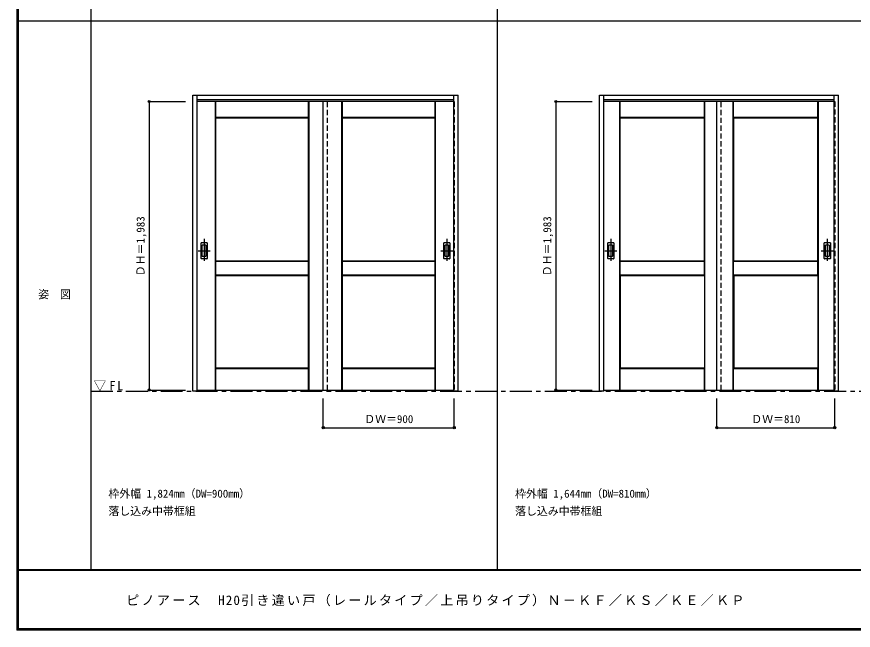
# Model space of a CAD drawing. Units: millimetres, scale not verified. Extents: x -6000 to 5700, y -4307 to 4260.
# Drawn here: x -6000 to -250, y -4205 to 12 of the extents above; entities that cross this region are included whole.
import ezdxf
from ezdxf.enums import TextEntityAlignment as Align

# ---------------------------------------------------------------- set-up
doc = ezdxf.new("R2010")
doc.units = ezdxf.units.MM
doc.header["$LTSCALE"] = 30
doc.header["$PDMODE"] = 32
doc.header["$PDSIZE"] = 15
doc.linetypes.add('CHAIN1', pattern=[8, 5, -1, 1, -1])
doc.linetypes.add('DASHED1', pattern=[1.8, 1.2, -0.6])
for name, color, linetype in [('0-0_補助線', 7, 'CHAIN1'), ('0-1_通り芯', 4, 'CHAIN1'), ('0-2_扉', 4, 'DASHED1'), ('0-3_仕上げ', 7, 'Continuous'), ('0-4_枠', 3, 'Continuous'), ('0-6_引手', 3, 'Continuous'), ('0-A_文字', 7, 'Continuous'), ('0-B_寸法', 4, 'Continuous'), ('F-1_枠', 6, 'Continuous'), ('F-A_文字', 7, 'Continuous')]:
    doc.layers.add(name, color=color, linetype=linetype)
doc.styles.add('ＭＳ ゴシック', font='')
doc.styles.get('ＭＳ ゴシック').set_extended_font_data('MS Gothic')

msp = doc.modelspace()

# ---------------------------------------------------------------- linework, layer by layer
at = {"layer": '0-0_補助線'}
msp.add_line((-5490, -2562.5), (5690, -2562.5), dxfattribs=at)
at = {"layer": '0-1_通り芯'}
for p, q in [((-4712, -1515.5), (-4712, -1677.5)), ((-3044, -1515.5), (-3044, -1677.5)), ((-1917, -1515.5), (-1917, -1677.5)), ((-429, -1515.5), (-429, -1677.5)), ((-4753, -1596.5), (-4671, -1596.5)), ((-3085, -1596.5), (-3003, -1596.5)), ((-1958, -1596.5), (-1876, -1596.5)), ((-470, -1596.5), (-388, -1596.5))]:
    msp.add_line(p, q, dxfattribs=at)
at = {"layer": '0-2_扉'}
for p, q in [((-4763, -571), (-4763, -2554)), ((-4760, -571), (-4763, -571)), ((-3863, -2554), (-3863, -571)), ((-2996, -571), (-2993, -571)), ((-2993, -571), (-2993, -2554)), ((-1968, -571), (-1968, -2554)), ((-1965, -571), (-1968, -571)), ((-1158, -2554), (-1158, -571)), ((-381, -571), (-378, -571)), ((-4763, -2554), (-4760, -2554)), ((-2993, -2554), (-2996, -2554)), ((-1968, -2554), (-1965, -2554))]:
    msp.add_line(p, q, dxfattribs=at)
at = {"layer": '0-2_扉', "color": 3, "linetype": 'Continuous'}
for p, q in [((-2996, -571), (-4760, -571)), ((-3893, -2554), (-3893, -571)), ((-381, -571), (-1965, -571)), ((-1188, -2554), (-1188, -571)), ((-4760, -2554), (-2996, -2554)), ((-1965, -2554), (-381, -2554))]:
    msp.add_line(p, q, dxfattribs=at)
at = {"layer": '0-2_扉'}
msp.add_lwpolyline([(-378, -571), (-378, -2554), (-381, -2554)], dxfattribs=at)
at = {"layer": '0-3_仕上げ'}
for p, q in [((-4635, -2554), (-4635, -571)), ((-4633.5, -682), (-4633.5, -571)), ((-4632, -680.5), (-4632, -571)), ((-3994, -680.5), (-3994, -571)), ((-3992.5, -682), (-3992.5, -571)), ((-3991, -2554), (-3991, -571)), ((-3765, -2554), (-3765, -571)), ((-3763.5, -682), (-3763.5, -571)), ((-3762, -680.5), (-3762, -571)), ((-3124, -680.5), (-3124, -571)), ((-3122.5, -682), (-3122.5, -571)), ((-3121, -2554), (-3121, -571)), ((-1856, -2554), (-1856, -571)), ((-1853, -680.5), (-1853, -571)), ((-1273, -680.5), (-1273, -571)), ((-1271.5, -682), (-1271.5, -571)), ((-1270, -2554), (-1270, -571)), ((-1076, -2554), (-1076, -571)), ((-1073, -680.5), (-1073, -571)), ((-493, -680.5), (-493, -571)), ((-491.5, -682), (-491.5, -571)), ((-490, -2554), (-490, -571)), ((-4632, -680.5), (-4633.5, -682)), ((-4631, -684.5), (-4633.5, -682)), ((-3994, -680.5), (-4632, -680.5)), ((-3992.5, -682), (-3995, -684.5)), ((-3994, -680.5), (-3992.5, -682)), ((-3762, -680.5), (-3763.5, -682)), ((-3761, -684.5), (-3763.5, -682)), ((-3124, -680.5), (-3762, -680.5)), ((-3122.5, -682), (-3125, -684.5)), ((-3124, -680.5), (-3122.5, -682)), ((-1853, -680.5), (-1854.5, -682)), ((-1273, -680.5), (-1853, -680.5)), ((-1073, -680.5), (-1074.5, -682)), ((-493, -680.5), (-1073, -680.5)), ((-3995, -1667), (-3992.5, -1669.5)), ((-3125, -1667), (-3122.5, -1669.5)), ((-1274, -1667), (-1271.5, -1669.5)), ((-494, -1667), (-491.5, -1669.5)), ((-4633.5, -1764.5), (-4633.5, -1669.5)), ((-3994, -1671), (-4632, -1671)), ((-4632, -1763), (-4632, -1671)), ((-3994, -1671), (-3992.5, -1669.5)), ((-3994, -1763), (-3994, -1671)), ((-3763.5, -1764.5), (-3763.5, -1669.5)), ((-3124, -1671), (-3762, -1671)), ((-3762, -1763), (-3762, -1671)), ((-3124, -1671), (-3122.5, -1669.5)), ((-3124, -1763), (-3124, -1671)), ((-1854.5, -1764.5), (-1854.5, -1669.5)), ((-1853, -1763), (-1853, -1671)), ((-1273, -1671), (-1853, -1671)), ((-1273, -1671), (-1271.5, -1669.5)), ((-1273, -1763), (-1273, -1671)), ((-1271.5, -1764.5), (-1271.5, -1669.5)), ((-1074.5, -1764.5), (-1074.5, -1669.5)), ((-1073, -1763), (-1073, -1671)), ((-493, -1671), (-1073, -1671)), ((-493, -1671), (-491.5, -1669.5)), ((-493, -1763), (-493, -1671)), ((-491.5, -1764.5), (-491.5, -1669.5)), ((-4632, -1763), (-4633.5, -1764.5)), ((-4631, -1767), (-4633.5, -1764.5)), ((-4632, -1763), (-3994, -1763)), ((-3992.5, -1764.5), (-3995, -1767)), ((-3762, -1763), (-3763.5, -1764.5)), ((-3761, -1767), (-3763.5, -1764.5)), ((-3762, -1763), (-3124, -1763)), ((-3122.5, -1764.5), (-3125, -1767)), ((-1853, -1763), (-1854.5, -1764.5)), ((-1852, -1767), (-1854.5, -1764.5)), ((-1853, -1763), (-1273, -1763)), ((-1073, -1763), (-1074.5, -1764.5)), ((-1072, -1767), (-1074.5, -1764.5)), ((-1073, -1763), (-493, -1763)), ((-4633.5, -2554), (-4633.5, -2406.5)), ((-4632, -2554), (-4632, -2408)), ((-3994, -2408), (-4632, -2408)), ((-3995, -2404), (-3992.5, -2406.5)), ((-3994, -2408), (-3992.5, -2406.5)), ((-3994, -2554), (-3994, -2408)), ((-3992.5, -2554), (-3992.5, -2406.5)), ((-3763.5, -2554), (-3763.5, -2406.5)), ((-3762, -2554), (-3762, -2408)), ((-3124, -2408), (-3762, -2408)), ((-3125, -2404), (-3122.5, -2406.5)), ((-3124, -2408), (-3122.5, -2406.5)), ((-3124, -2554), (-3124, -2408)), ((-3122.5, -2554), (-3122.5, -2406.5)), ((-1854.5, -2554), (-1854.5, -2406.5)), ((-1853, -2554), (-1853, -2408)), ((-1273, -2408), (-1853, -2408)), ((-1274, -2404), (-1271.5, -2406.5)), ((-1273, -2408), (-1271.5, -2406.5)), ((-1273, -2554), (-1273, -2408)), ((-1271.5, -2554), (-1271.5, -2406.5)), ((-1074.5, -2554), (-1074.5, -2406.5)), ((-1073, -2554), (-1073, -2408)), ((-493, -2408), (-1073, -2408)), ((-494, -2404), (-491.5, -2406.5)), ((-493, -2408), (-491.5, -2406.5)), ((-493, -2554), (-493, -2408)), ((-491.5, -2554), (-491.5, -2406.5))]:
    msp.add_line(p, q, dxfattribs=at)
at = {"layer": '0-3_仕上げ', "color": 3}
for p, q in [((-3995, -684.5), (-4631, -684.5)), ((-4631, -1667), (-4631, -684.5)), ((-3995, -1667), (-3995, -684.5)), ((-3125, -684.5), (-3761, -684.5)), ((-3761, -1667), (-3761, -684.5)), ((-3125, -1667), (-3125, -684.5)), ((-1852, -1667), (-1852, -684.5)), ((-1274, -684.5), (-1852, -684.5)), ((-1274, -1667), (-1274, -684.5)), ((-1072, -1667), (-1072, -684.5)), ((-494, -684.5), (-1072, -684.5)), ((-494, -1667), (-494, -684.5)), ((-3995, -1667), (-4631, -1667)), ((-3125, -1667), (-3761, -1667)), ((-1274, -1667), (-1852, -1667)), ((-494, -1667), (-1072, -1667)), ((-4631, -1767), (-3995, -1767)), ((-4631, -2404), (-4631, -1767)), ((-3995, -2404), (-3995, -1767)), ((-3761, -1767), (-3125, -1767)), ((-3761, -2404), (-3761, -1767)), ((-3125, -2404), (-3125, -1767)), ((-1852, -1767), (-1852, -2404)), ((-1852, -1767), (-1274, -1767)), ((-1274, -1767), (-1274, -2404)), ((-1072, -1767), (-1072, -2404)), ((-1072, -1767), (-494, -1767)), ((-494, -1767), (-494, -2404)), ((-3995, -2404), (-4631, -2404)), ((-3125, -2404), (-3761, -2404)), ((-1274, -2404), (-1852, -2404)), ((-494, -2404), (-1072, -2404))]:
    msp.add_line(p, q, dxfattribs=at)
at = {"layer": '0-3_仕上げ'}
for points in [[(-1852, -684.5), (-1854.5, -682), (-1854.5, -571)], [(-1072, -684.5), (-1074.5, -682), (-1074.5, -571)], [(-1273, -680.5), (-1271.5, -682), (-1274, -684.5)], [(-493, -680.5), (-491.5, -682), (-494, -684.5)], [(-4632, -1671), (-4633.5, -1669.5), (-4631, -1667)], [(-3762, -1671), (-3763.5, -1669.5), (-3761, -1667)], [(-1853, -1671), (-1854.5, -1669.5), (-1852, -1667)], [(-1073, -1671), (-1074.5, -1669.5), (-1072, -1667)], [(-3994, -1763), (-3992.5, -1764.5), (-3992.5, -1669.5)], [(-3124, -1763), (-3122.5, -1764.5), (-3122.5, -1669.5)], [(-1273, -1763), (-1271.5, -1764.5), (-1274, -1767)], [(-493, -1763), (-491.5, -1764.5), (-494, -1767)], [(-4632, -2408), (-4633.5, -2406.5), (-4631, -2404)], [(-3762, -2408), (-3763.5, -2406.5), (-3761, -2404)], [(-1853, -2408), (-1854.5, -2406.5), (-1852, -2404)], [(-1073, -2408), (-1074.5, -2406.5), (-1072, -2404)]]:
    msp.add_lwpolyline(points, dxfattribs=at)
at = {"layer": '0-4_枠'}
for p, q in [((-4790, -2562.5), (-4790, -527.5)), ((-4790, -527.5), (-2966, -527.5)), ((-4760, -2562.5), (-4760, -527.5)), ((-4760, -557.5), (-2996, -557.5)), ((-2996, -2553.46), (-2996, -527.5)), ((-2966, -2562.5), (-2966, -527.5)), ((-1995, -2562.5), (-1995, -527.5)), ((-1995, -527.5), (-351, -527.5)), ((-1965, -2562.5), (-1965, -527.5)), ((-1965, -557.5), (-381, -557.5)), ((-381, -2553.46), (-381, -527.5)), ((-351, -2562.5), (-351, -527.5)), ((-4760, -2562.5), (-4790, -2562.5)), ((-2996, -2553.8), (-2996, -2553.46)), ((-1965, -2562.5), (-1995, -2562.5)), ((-381, -2553.8), (-381, -2553.46))]:
    msp.add_line(p, q, dxfattribs=at)
for points in [[(-2966, -2562.5), (-2996, -2562.5), (-2996, -2553.8)], [(-351, -2562.5), (-381, -2562.5), (-381, -2553.8)]]:
    msp.add_lwpolyline(points, dxfattribs=at)
at = {"layer": '0-6_引手'}
for p, q in [((-4733, -1650), (-4733, -1543)), ((-4692.5, -1541.5), (-4731.5, -1541.5)), ((-4691, -1543), (-4691, -1650)), ((-3065, -1650), (-3065, -1543)), ((-3024.5, -1541.5), (-3063.5, -1541.5)), ((-3023, -1543), (-3023, -1650)), ((-1938, -1650), (-1938, -1543)), ((-1897.5, -1541.5), (-1936.5, -1541.5)), ((-1896, -1543), (-1896, -1650)), ((-450, -1650), (-450, -1543)), ((-409.5, -1541.5), (-448.5, -1541.5)), ((-408, -1543), (-408, -1650)), ((-4692.5, -1651.5), (-4731.5, -1651.5)), ((-3024.5, -1651.5), (-3063.5, -1651.5)), ((-1897.5, -1651.5), (-1936.5, -1651.5)), ((-409.5, -1651.5), (-448.5, -1651.5))]:
    msp.add_line(p, q, dxfattribs=at)
at = {"layer": '0-6_引手', "color": 7}
for p, q in [((-4724.5, -1634), (-4724.5, -1559)), ((-4701, -1557.5), (-4723, -1557.5)), ((-4699.5, -1559), (-4699.5, -1634)), ((-3056.5, -1634), (-3056.5, -1559)), ((-3033, -1557.5), (-3055, -1557.5)), ((-3031.5, -1559), (-3031.5, -1634)), ((-1929.5, -1634), (-1929.5, -1559)), ((-1906, -1557.5), (-1928, -1557.5)), ((-1904.5, -1559), (-1904.5, -1634)), ((-441.5, -1634), (-441.5, -1559)), ((-418, -1557.5), (-440, -1557.5)), ((-416.5, -1559), (-416.5, -1634)), ((-4701, -1635.5), (-4723, -1635.5)), ((-3033, -1635.5), (-3055, -1635.5)), ((-1906, -1635.5), (-1928, -1635.5)), ((-418, -1635.5), (-440, -1635.5))]:
    msp.add_line(p, q, dxfattribs=at)
at = {"layer": '0-6_引手'}
for centre, start, end in [((-4731.5, -1543), 90, 180), ((-4692.5, -1543), 0, 90), ((-3063.5, -1543), 90, 180), ((-3024.5, -1543), 0, 90), ((-1936.5, -1543), 90, 180), ((-1897.5, -1543), 0, 90), ((-448.5, -1543), 90, 180), ((-409.5, -1543), 0, 90), ((-4731.5, -1650), 180, 270), ((-4692.5, -1650), 270, 0), ((-3063.5, -1650), 180, 270), ((-3024.5, -1650), 270, 0), ((-1936.5, -1650), 180, 270), ((-1897.5, -1650), 270, 0), ((-448.5, -1650), 180, 270), ((-409.5, -1650), 270, 0)]:
    msp.add_arc(centre, 1.5, start, end, dxfattribs=at)
at = {"layer": '0-6_引手', "color": 7}
for centre, start, end in [((-4723, -1559), 90, 180), ((-4701, -1559), 0, 90), ((-3055, -1559), 90, 180), ((-3033, -1559), 0, 90), ((-1928, -1559), 90, 180), ((-1906, -1559), 0, 90), ((-440, -1559), 90, 180), ((-418, -1559), 0, 90), ((-4723, -1634), 180, 270), ((-4701, -1634), 270, 0), ((-3055, -1634), 180, 270), ((-3033, -1634), 270, 0), ((-1928, -1634), 180, 270), ((-1906, -1634), 270, 0), ((-440, -1634), 180, 270), ((-418, -1634), 270, 0)]:
    msp.add_arc(centre, 1.5, start, end, dxfattribs=at)
at = {"layer": '0-B_寸法'}
for p, q in [((-5090, -571), (-4840, -571)), ((-5090, -571), (-5090, -2554)), ((-2295, -571), (-2045, -571)), ((-2295, -571), (-2295, -2554)), ((-5090, -2554), (-4840, -2554)), ((-2295, -2554), (-2045, -2554)), ((-3893, -2812.5), (-3893, -2612.5)), ((-2993, -2812.5), (-2993, -2612.5)), ((-1188, -2812.5), (-1188, -2612.5)), ((-378, -2812.5), (-378, -2612.5)), ((-3893, -2812.5), (-2993, -2812.5)), ((-1188, -2812.5), (-378, -2812.5))]:
    msp.add_line(p, q, dxfattribs=at)
at = {"layer": '0-B_寸法', "color": 7}
for p in [(-5090, -571), (-2295, -571), (-5090, -2554), (-2295, -2554), (-3893, -2812.5), (-2993, -2812.5), (-1188, -2812.5), (-378, -2812.5)]:
    msp.add_point(p, dxfattribs=at)
at = {"layer": 'F-1_枠'}
for p, q in [((-6000, 4175), (-6000, -4205)), ((-5995, 4175), (-5995, -4205)), ((-5990, 4175), (-5990, -4205)), ((-5490, 4175), (-5490, -3790)), ((-2695, -3790), (-2695, 4175)), ((-6000, -15.5), (5700, -15.5)), ((5700, -3790), (-6000, -3790)), ((5700, -3795), (-6000, -3795)), ((5700, -4195), (-6000, -4195)), ((5700, -4200), (-6000, -4200)), ((5700, -4205), (-6000, -4205))]:
    msp.add_line(p, q, dxfattribs=at)

# ---------------------------------------------------------------- texts
at = {"layer": '0-A_文字', "style": 'ＭＳ ゴシック'}
for s, p in [('枠外幅 1,824mm（DW=900mm）', (-5370, -3310)), ('枠外幅 1,644mm（DW=810mm）', (-2575, -3310)), ('落し込み中帯框組', (-5370, -3430)), ('落し込み中帯框組', (-2575, -3430))]:
    msp.add_text(s, height=54.99, dxfattribs=at).set_placement(p, align=Align.BOTTOM_LEFT)
at = {"layer": '0-A_文字', "insert": (-5471.25, -2562.5), "char_height": 65.98, "attachment_point": 7, "style": 'ＭＳ ゴシック'}
msp.add_mtext('\\T1.26;\\W0.95;▽FL', dxfattribs=at)
at = {"layer": '0-B_寸法', "color": 7, "style": 'ＭＳ ゴシック'}
for p in [(-5105, -1771.75), (-2310, -1771.75)]:
    msp.add_text('ＤＨ＝1,983', height=54.99, rotation=90, dxfattribs=at).set_placement(p, align=Align.BOTTOM_LEFT)
for s, p in [('ＤＷ＝900', (-3611.75, -2797.5)), ('ＤＷ＝810', (-951.75, -2797.5))]:
    msp.add_text(s, height=54.99, dxfattribs=at).set_placement(p, align=Align.BOTTOM_LEFT)
at = {"layer": 'F-A_文字', "style": 'ＭＳ ゴシック'}
msp.add_text('姿\u3000図', height=54.99, dxfattribs=at).set_placement((-5852.5, -1940.25), align=Align.BOTTOM_LEFT)
at = {"layer": 'F-A_文字', "insert": (-5247.55, -4040), "char_height": 65.98, "attachment_point": 7, "style": 'ＭＳ ゴシック'}
msp.add_mtext('\\T1.17;ピノアース\u3000H20引き違い戸（レールタイプ／上吊りタイプ）Ｎ－ＫＦ／ＫＳ／ＫＥ／ＫＰ', dxfattribs=at)

doc.saveas('drawing.dxf')
